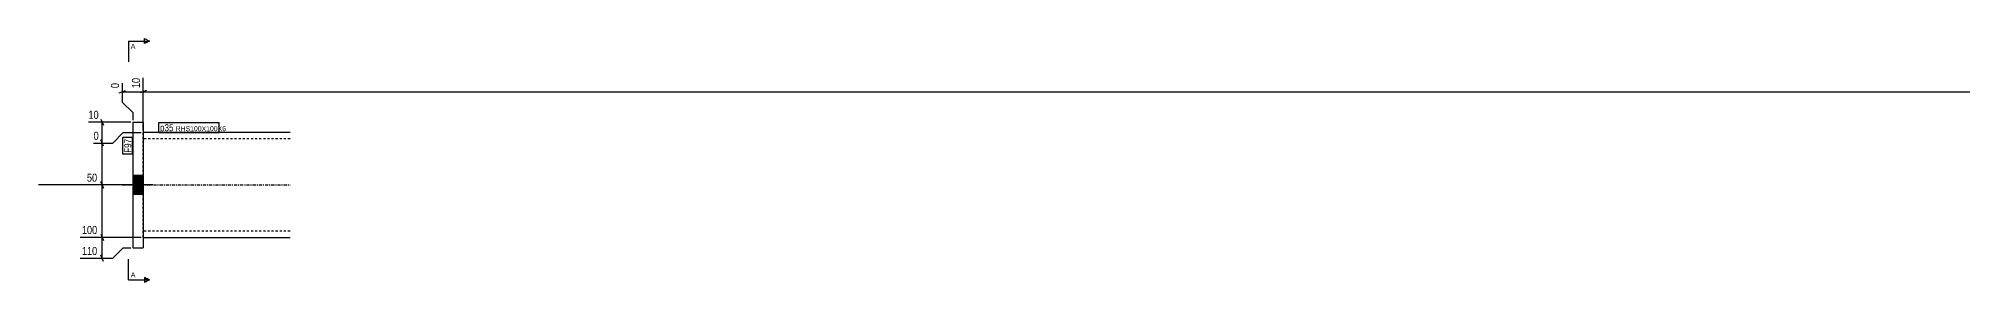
# Model space of a CAD drawing. Header units: millimetres. Extents: x 5 to 26277, y 5 to 1235.
# Drawn here: x 22606 to 24442, y 30 to 263 of the extents above; entities that cross this region are included whole.
import ezdxf

# ---------------------------------------------------------------- set-up
doc = ezdxf.new("R2010")
doc.units = ezdxf.units.MM
doc.linetypes.add('DXK_LINE_DOT2', pattern=[3.9198, 1.9599, -1.9599])
doc.linetypes.add('DXK_LINE_DOT3', pattern=[5.9187, 2.979, -0.9799, 0.9799, -0.9799])
for name, color, linetype in [('MÅLSÆTNING', 7, 'Continuous'), ('STÅL', 7, 'Continuous'), ('TEKST', 7, 'Continuous')]:
    doc.layers.add(name, color=color, linetype=linetype)
doc.styles.add('Arial', font='ARIAL.TTF', dxfattribs={"height": 0.2})
doc.styles.add('Arial Narrow', font='ARIALN.TTF', dxfattribs={"height": 0.2})

msp = doc.modelspace()

# ---------------------------------------------------------------- hatches: boundary and pattern name
at = {"layer": 'STÅL', "linetype": 'Continuous'}
msp.add_hatch(color=96, dxfattribs=at).paths.add_polyline_path([(22706, 113.8), (22706, 131.8), (22696, 131.8), (22696, 113.8)])
msp.add_hatch(color=96, dxfattribs=at).paths.add_polyline_path([(22706, 113.8), (22706, 131.8), (22696, 131.8), (22696, 113.8)])

# ---------------------------------------------------------------- linework, layer by layer
at = {"layer": 'MÅLSÆTNING', "color": 7, "linetype": 'Continuous'}
for p, q in [((22706, 174.8), (22706, 225.1)), ((22706, 174.8), (22706, 225.1)), ((22683, 210.7), (22689, 213.1)), ((22686, 220.2), (22686, 201.9)), ((22686, 211.9), (22706, 211.9)), ((22686, 201.9), (22696, 191.9)), ((22709, 213.1), (22703, 210.7)), ((22709, 213.1), (22703, 210.7)), ((22706, 211.9), (24961, 211.9)), ((22696, 191.9), (22696, 184.8)), ((22668, 159.8), (22665.6, 165.8)), ((22676.8, 162.8), (22686.8, 172.8)), ((22676.8, 162.8), (22686.8, 172.8)), ((22686.8, 172.8), (22704, 172.8)), ((22686.8, 172.8), (22704, 172.8)), ((22658.6, 162.8), (22676.8, 162.8)), ((22704, 122.8), (22650.8, 122.8)), ((22668, 119.8), (22665.6, 125.8)), ((22665.6, 75.8), (22668, 69.8)), ((22704, 72.8), (22645.9, 72.8)), ((22668, 49.8), (22665.6, 55.8)), ((22666.8, 52.8), (22666.8, 72.8)), ((22676.8, 52.8), (22686.8, 62.8)), ((22686.8, 62.8), (22694, 62.8)), ((22645.9, 52.8), (22676.8, 52.8))]:
    msp.add_line(p, q, dxfattribs=at)
at = {"layer": 'STÅL', "color": 2, "linetype": 'Continuous'}
for p, q in [((22696, 182.8), (22706, 182.8)), ((22696, 182.8), (22696, 62.8)), ((22706, 182.8), (22706, 62.8)), ((22846, 172.8), (22706, 172.8)), ((22696, 62.8), (22706, 62.8)), ((22706, 72.8), (22846, 72.8))]:
    msp.add_line(p, q, dxfattribs=at)
at = {"layer": 'STÅL', "color": 7, "linetype": 'DXK_LINE_DOT2'}
for p, q in [((22706, 72.8), (22706, 172.8)), ((22846, 166.8), (22706, 166.8)), ((22846, 78.8), (22706, 78.8))]:
    msp.add_line(p, q, dxfattribs=at)
at = {"layer": 'STÅL', "color": 96, "linetype": 'Continuous'}
for p, q in [((22706, 131.8), (22696, 131.8)), ((22706, 131.8), (22696, 131.8)), ((22715.2, 122.8), (22606, 122.8)), ((22715.2, 122.8), (22606, 122.8)), ((22706, 113.8), (22696, 113.8)), ((22706, 113.8), (22696, 113.8))]:
    msp.add_line(p, q, dxfattribs=at)
at = {"layer": 'STÅL', "color": 7, "linetype": 'DXK_LINE_DOT3'}
msp.add_line((22686, 122.8), (22846, 122.8), dxfattribs=at)

# ---------------------------------------------------------------- wipeouts: each hides what was drawn before it
at = {"color": 0, "linetype": 'Continuous'}
for points in [[(22698.4, 252.8), (22698.4, 257.8), (22694, 257.8), (22694, 252.8)], [(22698.4, 34.6), (22698.4, 39.6), (22694, 39.6), (22694, 34.6)]]:
    msp.add_wipeout(points, dxfattribs=at).dxf.layer = 'TEKST'

# ---------------------------------------------------------------- next in the draw order: hatches: boundary and pattern name
at = {"layer": 'TEKST', "linetype": 'Continuous'}
for points in [[(22707, 257.8), (22707, 260.3), (22712, 260.3)], [(22707, 32.1), (22707, 34.6), (22712, 32.1)]]:
    msp.add_hatch(color=30, dxfattribs=at).paths.add_polyline_path(points)

# ---------------------------------------------------------------- next in the draw order: linework, layer by layer
at = {"layer": 'TEKST', "color": 7, "linetype": 'Continuous'}
for p, q in [((22692, 260.3), (22692, 240.3)), ((22692, 260.3), (22712, 260.3)), ((22692, 32.1), (22692, 52.1)), ((22692, 32.1), (22712, 32.1))]:
    msp.add_line(p, q, dxfattribs=at)
at = {"layer": 'TEKST', "color": 30, "linetype": 'Continuous'}
for p, q in [((22707, 257.8), (22707, 262.8)), ((22707, 262.8), (22712, 260.3)), ((22712, 260.3), (22707, 257.8)), ((22712, 32.1), (22707, 34.6)), ((22707, 34.6), (22707, 29.6)), ((22712, 32.1), (22707, 29.6))]:
    msp.add_line(p, q, dxfattribs=at)

# ---------------------------------------------------------------- next in the draw order: texts
at = {"layer": 'TEKST', "color": 3, "linetype": 'Continuous', "style": 'Arial'}
for p in [(22694, 252.8), (22694, 34.6)]:
    msp.add_text('A', height=4.78, dxfattribs=at).set_placement(p)

# ---------------------------------------------------------------- next in the draw order: wipeouts: each hides what was drawn before it
at = {"color": 0, "linetype": 'Continuous'}
for points in [[(22704.4, 226.7), (22693.2, 226.7), (22693.2, 213.7), (22704.4, 213.7)], [(22663.6, 74.4), (22663.6, 85.6), (22645.8, 85.6), (22645.8, 74.4)]]:
    msp.add_wipeout(points, dxfattribs=at).dxf.layer = 'MÅLSÆTNING'
at = {"color": 0}
for points in [[(22694.6, 166.8), (22687.6, 166.8), (22687.6, 153.6), (22694.6, 153.6)], [(22734.8, 174.2), (22734.8, 181.2), (22722, 181.2), (22722, 174.2)]]:
    msp.add_wipeout(points, dxfattribs=at).dxf.layer = 'TEKST'

# ---------------------------------------------------------------- next in the draw order: texts
at = {"layer": 'MÅLSÆTNING', "color": 3, "linetype": 'Continuous', "style": 'Arial Narrow'}
msp.add_text('10', height=7.64, rotation=90.0002, dxfattribs=at).set_placement((22702.8, 215.3))
msp.add_text('100', height=7.64, dxfattribs=at).set_placement((22647.4, 76))

# ---------------------------------------------------------------- next in the draw order: wipeouts: each hides what was drawn before it
at = {"color": 0, "linetype": 'Continuous'}
for points in [[(22684.4, 221.8), (22673.2, 221.8), (22673.2, 213.7), (22684.4, 213.7)], [(22663.6, 54.4), (22663.6, 65.6), (22645.8, 65.6), (22645.8, 54.4)]]:
    msp.add_wipeout(points, dxfattribs=at).dxf.layer = 'MÅLSÆTNING'
at = {"color": 0}
for points in [[(22694.6, 166.8), (22687.6, 166.8), (22687.6, 153.6), (22694.6, 153.6)], [(22734.8, 174.2), (22734.8, 181.2), (22722, 181.2), (22722, 174.2)]]:
    msp.add_wipeout(points, dxfattribs=at).dxf.layer = 'TEKST'

# ---------------------------------------------------------------- next in the draw order: linework, layer by layer
at = {"layer": 'MÅLSÆTNING', "color": 7, "linetype": 'Continuous'}
for p, q in [((22666.8, 72.8), (22666.8, 122.8)), ((22665.6, 75.8), (22668, 69.8)), ((22704, 72.8), (22645.9, 72.8))]:
    msp.add_line(p, q, dxfattribs=at)
at = {"layer": 'TEKST', "color": 7, "linetype": 'Continuous'}
for p, q in [((22686.4, 152.4), (22686.4, 168)), ((22695.8, 168), (22686.4, 168)), ((22695.8, 152.4), (22695.8, 168)), ((22720.8, 173), (22720.8, 182.4)), ((22695.8, 152.4), (22686.4, 152.4))]:
    msp.add_line(p, q, dxfattribs=at)

# ---------------------------------------------------------------- next in the draw order: texts
at = {"layer": 'MÅLSÆTNING', "color": 3, "linetype": 'Continuous', "style": 'Arial Narrow'}
msp.add_text('0', height=7.64, rotation=90.0002, dxfattribs=at).set_placement((22682.8, 215.3))
msp.add_text('110', height=7.64, dxfattribs=at).set_placement((22647.4, 56))
at = {"layer": 'TEKST', "color": 3, "style": 'Arial Narrow'}
msp.add_text('F97', height=6.68, rotation=90.0002, dxfattribs=at).set_placement((22694.6, 153.6))

# ---------------------------------------------------------------- next in the draw order: wipeouts: each hides what was drawn before it
at = {"color": 0}
msp.add_wipeout([(22777.1, 174.2), (22777.1, 179.2), (22736.9, 179.2), (22736.9, 174.2)], dxfattribs=at).dxf.layer = 'TEKST'

# ---------------------------------------------------------------- next in the draw order: wipeouts: each hides what was drawn before it
at = {"color": 0, "linetype": 'Continuous'}
msp.add_wipeout([(22663.6, 124.4), (22663.6, 135.6), (22650.6, 135.6), (22650.6, 124.4)], dxfattribs=at).dxf.layer = 'MÅLSÆTNING'
at = {"color": 0}
msp.add_wipeout([(22777.1, 174.2), (22777.1, 179.2), (22736.9, 179.2), (22736.9, 174.2)], dxfattribs=at).dxf.layer = 'TEKST'

# ---------------------------------------------------------------- next in the draw order: linework, layer by layer
at = {"layer": 'MÅLSÆTNING', "color": 7, "linetype": 'Continuous'}
for p, q in [((22666.8, 122.8), (22666.8, 162.8)), ((22704, 122.8), (22650.8, 122.8)), ((22665.6, 125.8), (22668, 119.8))]:
    msp.add_line(p, q, dxfattribs=at)
at = {"layer": 'TEKST', "color": 7, "linetype": 'Continuous'}
for p, q in [((22720.8, 182.4), (22778.3, 182.4)), ((22720.8, 173), (22778.3, 173)), ((22778.3, 173), (22778.3, 182.4))]:
    msp.add_line(p, q, dxfattribs=at)

# ---------------------------------------------------------------- next in the draw order: texts
at = {"layer": 'MÅLSÆTNING', "color": 3, "linetype": 'Continuous', "style": 'Arial Narrow'}
msp.add_text('50', height=7.64, dxfattribs=at).set_placement((22652.2, 126))
at = {"layer": 'TEKST', "color": 3, "style": 'Arial Narrow'}
for s, height, p in [('p35', 6.68, (22722, 174.2)), ('RHS100X100X6', 4.772, (22736.9, 174.2))]:
    msp.add_text(s, height=height, dxfattribs=at).set_placement(p)

# ---------------------------------------------------------------- next in the draw order: wipeouts: each hides what was drawn before it
at = {"color": 0, "linetype": 'Continuous'}
msp.add_wipeout([(22665, 164.4), (22665, 175.6), (22657, 175.6), (22657, 164.4)], dxfattribs=at).dxf.layer = 'MÅLSÆTNING'

# ---------------------------------------------------------------- next in the draw order: linework, layer by layer
at = {"layer": 'MÅLSÆTNING', "color": 7, "linetype": 'Continuous'}
for p, q in [((22665.6, 185.8), (22668, 179.8)), ((22694, 182.8), (22653.7, 182.8)), ((22668, 159.8), (22665.6, 165.8)), ((22666.8, 162.8), (22666.8, 182.8)), ((22658.6, 162.8), (22676.8, 162.8))]:
    msp.add_line(p, q, dxfattribs=at)

# ---------------------------------------------------------------- next in the draw order: texts
at = {"layer": 'MÅLSÆTNING', "color": 3, "linetype": 'Continuous', "style": 'Arial Narrow'}
msp.add_text('0', height=7.64, dxfattribs=at).set_placement((22658.6, 166))

# ---------------------------------------------------------------- next in the draw order: wipeouts: each hides what was drawn before it
at = {"color": 0, "linetype": 'Continuous'}
msp.add_wipeout([(22665, 184.4), (22665, 195.6), (22652.1, 195.6), (22652.1, 184.4)], dxfattribs=at).dxf.layer = 'MÅLSÆTNING'

# ---------------------------------------------------------------- next in the draw order: texts
at = {"layer": 'MÅLSÆTNING', "color": 3, "linetype": 'Continuous', "style": 'Arial Narrow'}
msp.add_text('10', height=7.64, dxfattribs=at).set_placement((22653.7, 186))

doc.saveas('drawing.dxf')
